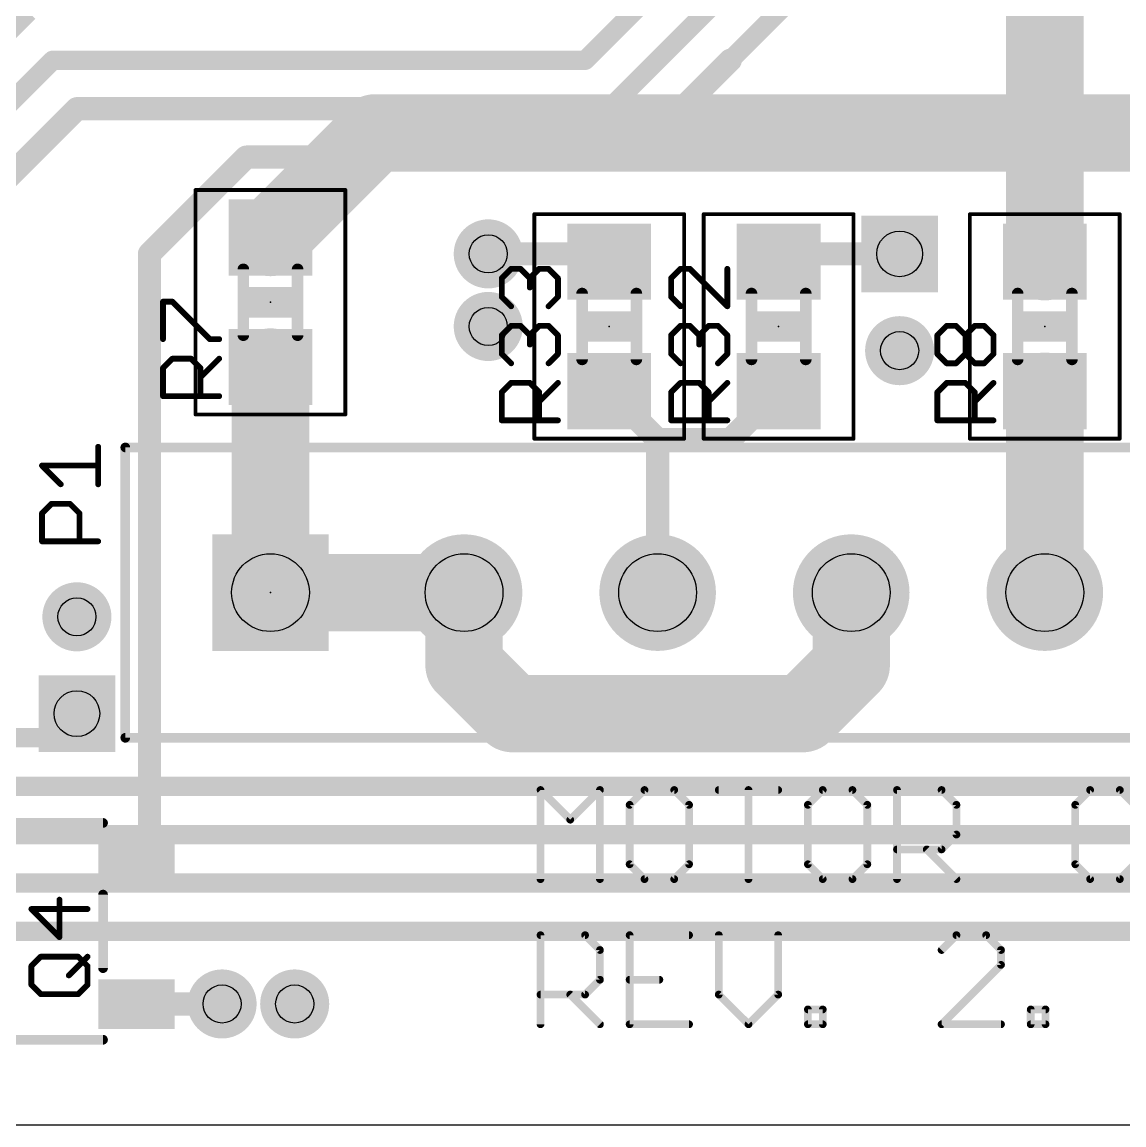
# Model space of a CAD drawing. Extents: x -0.04 to 2.7, y -0.07 to 2.5.
# Drawn here: x 0.972 to 1.541, y 0 to 0.57 of the extents above; entities that cross this region are included whole.
import ezdxf

# ---------------------------------------------------------------- set-up
doc = ezdxf.new("R2010")
doc.units = 0
for name, color, linetype in [('1', 22, 'CONTINUOUS'), ('16', 175, 'CONTINUOUS'), ('17', 82, 'CONTINUOUS'), ('18', 82, 'CONTINUOUS'), ('20', 7, 'CONTINUOUS'), ('21', 253, 'CONTINUOUS'), ('22', 253, 'CONTINUOUS'), ('23', 7, 'CONTINUOUS'), ('24', 7, 'CONTINUOUS'), ('25', 253, 'CONTINUOUS'), ('31', 253, 'CONTINUOUS'), ('32', 253, 'CONTINUOUS'), ('35', 253, 'CONTINUOUS'), ('39', 22, 'CONTINUOUS'), ('44', 253, 'CONTINUOUS'), ('48', 253, 'CONTINUOUS'), ('51', 253, 'CONTINUOUS'), ('52', 253, 'CONTINUOUS')]:
    doc.layers.add(name, color=color, linetype=linetype)

# ---------------------------------------------------------------- blocks, each defined once
blk = doc.blocks.new('SQUAREP')
blk.add_solid([(-0.5, -0.5), (0.5, -0.5), (-0.5, 0.5), (0.5, 0.5)])
blk = doc.blocks.new('ROUNDP')
at = {"const_width": 0.5}
blk.add_lwpolyline([(0, -0.25, 1), (0, 0.25, 1), (0, -0.25)], format="xyb", dxfattribs=at)
blk = doc.blocks.new('RECT')
blk.add_solid([(-0.5, -0.5), (0.5, -0.5), (-0.5, 0.5), (0.5, 0.5)])
blk = doc.blocks.new('ROUNDV')
at = {"const_width": 0.5}
blk.add_lwpolyline([(0, -0.25, 1), (0, 0.25, 1), (0, -0.25)], format="xyb", dxfattribs=at)
blk = doc.blocks.new('SQUAREV')
blk.add_solid([(-0.5, -0.5), (0.5, -0.5), (-0.5, 0.5), (0.5, 0.5)])

msp = doc.modelspace()

# ---------------------------------------------------------------- linework, layer by layer
at = {"layer": '1'}
for points, const_width in [([(1.5, 0.75), (1.5, 0.5125)], 0.04), ([(1.1, 0.458465), (1.154035, 0.5125)], 0.04), ([(1.154035, 0.5125), (1.4875, 0.5125)], 0.04), ([(1.4875, 0.5125), (1.5, 0.5125)], 0.04), ([(1.5, 0.5125), (1.5, 0.445965)], 0.04), ([(1.566535, 0.5125), (1.5, 0.5125)], 0.04), ([(1.270965, 0.45), (1.2125, 0.45)], 0.012), ([(1.275, 0.445965), (1.270965, 0.45)], 0.012), ([(1.3625, 0.445965), (1.366535, 0.45)], 0.012), ([(1.366535, 0.45), (1.425, 0.45)], 0.012), ([(1.1, 0.391535), (1.1, 0.275)], 0.04), ([(1.5, 0.379035), (1.5, 0.275)], 0.04), ([(1.275, 0.379035), (1.3, 0.354035)], 0.012), ([(1.3625, 0.379035), (1.3375, 0.354035)], 0.012), ([(1.3, 0.354035), (1.3, 0.275)], 0.012), ([(1.3375, 0.354035), (1.3, 0.354035)], 0.012), ([(0.9125, 0.175), (1.925, 0.175)], 0.01), ([(0.9, 0.15), (2.0375, 0.15)], 0.01), ([(2.125, 0.125), (0.8875, 0.125)], 0.01), ([(2.1875, 0.1), (0.875, 0.1)], 0.01)]:
    msp.add_lwpolyline(points, dxfattribs=dict(at, const_width=const_width))
for points, const_width in [([(1.154035, 0.5225, 1), (1.154035, 0.5025)], 0.02), ([(1.161107, 0.505429, 1), (1.146964, 0.519571)], 0.02), ([(1.4875, 0.5225, 1), (1.4875, 0.5025)], 0.02), ([(1.4875, 0.5025, 1), (1.4875, 0.5225)], 0.02), ([(1.51, 0.5125, 1), (1.49, 0.5125)], 0.02), ([(1.5, 0.5225, 1), (1.5, 0.5025)], 0.02), ([(1.5, 0.5025, 1), (1.5, 0.5225)], 0.02), ([(1.49, 0.5125, 1), (1.51, 0.5125)], 0.02), ([(1.092929, 0.465536, 1), (1.107071, 0.451393)], 0.02), ([(1.2125, 0.453, 1), (1.2125, 0.447)], 0.006), ([(1.273086, 0.452121, 1), (1.268843, 0.447879)], 0.006), ([(1.270965, 0.447, 1), (1.270965, 0.453)], 0.006), ([(1.366535, 0.453, 1), (1.366535, 0.447)], 0.006), ([(1.368657, 0.447879, 1), (1.364414, 0.452121)], 0.006), ([(1.425, 0.447, 1), (1.425, 0.453)], 0.006), ([(1.49, 0.445965, 1), (1.51, 0.445965)], 0.02), ([(1.272879, 0.443843, 1), (1.277121, 0.448086)], 0.006), ([(1.360379, 0.448086, 1), (1.364621, 0.443843)], 0.006), ([(1.11, 0.391535, 1), (1.09, 0.391535)], 0.02), ([(1.51, 0.379035, 1), (1.49, 0.379035)], 0.02), ([(1.277121, 0.381157, 1), (1.272879, 0.376914)], 0.006), ([(1.364621, 0.376914, 1), (1.360379, 0.381157)], 0.006), ([(1.303, 0.354035, 1), (1.297, 0.354035)], 0.006), ([(1.3, 0.357035, 1), (1.3, 0.351035)], 0.006), ([(1.297879, 0.351914, 1), (1.302121, 0.356157)], 0.006), ([(1.335379, 0.356157, 1), (1.339621, 0.351914)], 0.006), ([(1.3375, 0.351035, 1), (1.3375, 0.357035)], 0.006), ([(1.09, 0.275, 1), (1.11, 0.275)], 0.02), ([(1.49, 0.275, 1), (1.51, 0.275)], 0.02), ([(1.297, 0.275, 1), (1.303, 0.275)], 0.006)]:
    msp.add_lwpolyline(points, format="xyb", dxfattribs=dict(at, const_width=const_width))
at = {"layer": '16'}
for points, const_width in [([(1.2625, 0.55), (1.3625, 0.65)], 0.01), ([(1.275, 0.525), (1.3875, 0.6375)], 0.01), ([(1.3375, 0.55), (1.4125, 0.625)], 0.01), ([(0.9125, 0.5125), (0.975, 0.575)], 0.01), ([(0.9875, 0.55), (0.6125, 0.175)], 0.01), ([(1.2625, 0.55), (0.9875, 0.55)], 0.01), ([(1.2875, 0.5), (1.3375, 0.55)], 0.012), ([(0.8125, 0.3375), (1, 0.525)], 0.012), ([(1, 0.525), (1.275, 0.525)], 0.012), ([(1.0375, 0.45), (1.0875, 0.5)], 0.012), ([(1.0875, 0.5), (1.2875, 0.5)], 0.012), ([(1.0375, 0.144291), (1.0375, 0.45)], 0.012), ([(1.1, 0.275), (1.2, 0.275)], 0.04), ([(1.2, 0.275), (1.2, 0.2375)], 0.04), ([(1.4, 0.2375), (1.4, 0.275)], 0.04), ([(1.2, 0.2375), (1.225, 0.2125)], 0.04), ([(1.375, 0.2125), (1.4, 0.2375)], 0.04), ([(1.225, 0.2125), (1.375, 0.2125)], 0.04), ([(1, 0.2125), (0.9875, 0.2)], 0.01), ([(0.9875, 0.2), (0.945965, 0.2)], 0.01), ([(1.030807, 0.137598), (1.0375, 0.144291)], 0.012), ([(1.030807, 0.062402), (1.030906, 0.0625)], 0.012), ([(1.030906, 0.0625), (1.075, 0.0625)], 0.012)]:
    msp.add_lwpolyline(points, dxfattribs=dict(at, const_width=const_width))
for points, const_width in [([(0.9875, 0.5525, 1), (0.9875, 0.5475)], 0.005), ([(0.989268, 0.548232, 1), (0.985732, 0.551768)], 0.005), ([(1.260732, 0.551768, 1), (1.264268, 0.548232)], 0.005), ([(1.2625, 0.5475, 1), (1.2625, 0.5525)], 0.005), ([(1.339621, 0.547879, 1), (1.335379, 0.552121)], 0.006), ([(1.335732, 0.551768, 1), (1.339268, 0.548232)], 0.005), ([(1, 0.528, 1), (1, 0.522)], 0.006), ([(1.002121, 0.522879, 1), (0.997879, 0.527121)], 0.006), ([(1.275, 0.522, 1), (1.275, 0.528)], 0.006), ([(1.273232, 0.526768, 1), (1.276768, 0.523232)], 0.005), ([(1.0875, 0.503, 1), (1.0875, 0.497)], 0.006), ([(1.089621, 0.497879, 1), (1.085379, 0.502121)], 0.006), ([(1.285379, 0.502121, 1), (1.289621, 0.497879)], 0.006), ([(1.2875, 0.497, 1), (1.2875, 0.503)], 0.006), ([(1.0405, 0.45, 1), (1.0345, 0.45)], 0.006), ([(1.035379, 0.452121, 1), (1.039621, 0.447879)], 0.006), ([(1.1, 0.285, 1), (1.1, 0.265)], 0.02), ([(1.21, 0.275, 1), (1.19, 0.275)], 0.02), ([(1.2, 0.265, 1), (1.2, 0.285)], 0.02), ([(1.41, 0.275, 1), (1.39, 0.275)], 0.02), ([(1.207071, 0.244571, 1), (1.192929, 0.230429)], 0.02), ([(1.407071, 0.230429, 1), (1.392929, 0.244571)], 0.02), ([(1.19, 0.2375, 1), (1.21, 0.2375)], 0.02), ([(1.39, 0.2375, 1), (1.41, 0.2375)], 0.02), ([(1.225, 0.2225, 1), (1.225, 0.2025)], 0.02), ([(1.217929, 0.205429, 1), (1.232071, 0.219571)], 0.02), ([(1.367929, 0.219571, 1), (1.382071, 0.205429)], 0.02), ([(1.375, 0.2025, 1), (1.375, 0.2225)], 0.02), ([(1.001768, 0.210732, 1), (0.998232, 0.214268)], 0.005), ([(0.985732, 0.201768, 1), (0.989268, 0.198232)], 0.005), ([(0.9875, 0.1975, 1), (0.9875, 0.2025)], 0.005), ([(1.039621, 0.14217, 1), (1.035379, 0.146413)], 0.006), ([(1.028686, 0.13972, 1), (1.032928, 0.135477)], 0.006), ([(1.0345, 0.144291, 1), (1.0405, 0.144291)], 0.006), ([(1.030906, 0.0655, 1), (1.030906, 0.0595)], 0.006), ([(1.033027, 0.060379, 1), (1.028784, 0.064621)], 0.006), ([(1.075, 0.0595, 1), (1.075, 0.0655)], 0.006), ([(1.028686, 0.064523, 1), (1.032928, 0.06028)], 0.006)]:
    msp.add_lwpolyline(points, format="xyb", dxfattribs=dict(at, const_width=const_width))
at = {"layer": '20'}
msp.add_line((0, 0), (2.7, 0), dxfattribs=at)
at = {"layer": '21', "const_width": 0.005}
for points in [[(1.025, 0.2), (1.025, 0.35)], [(1.025, 0.35), (1.875, 0.35)], [(1.875, 0.2), (1.025, 0.2)]]:
    msp.add_lwpolyline(points, dxfattribs=at)
at = {"layer": '21', "const_width": 0.0025}
for points in [[(1.02625, 0.35, 1), (1.02375, 0.35)], [(1.025, 0.35125, 1), (1.025, 0.34875)], [(1.025, 0.20125, 1), (1.025, 0.19875)], [(1.02375, 0.2, 1), (1.02625, 0.2)]]:
    msp.add_lwpolyline(points, format="xyb", dxfattribs=at)
at = {"layer": '22', "const_width": 0.005}
for points in [[(0.9615, 0.156), (1.0135, 0.156)], [(1.0135, 0.081), (1.0135, 0.119)], [(0.9615, 0.044), (1.0135, 0.044)]]:
    msp.add_lwpolyline(points, dxfattribs=at)
at = {"layer": '22', "const_width": 0.0025}
for points in [[(1.0135, 0.15475, 1), (1.0135, 0.15725)], [(1.01475, 0.119, 1), (1.01225, 0.119)], [(1.01225, 0.081, 1), (1.01475, 0.081)], [(1.0135, 0.04275, 1), (1.0135, 0.04525)]]:
    msp.add_lwpolyline(points, format="xyb", dxfattribs=at)
at = {"layer": '23'}
for p in [(1.1, 0.425), (1.275, 0.4125), (1.3625, 0.4125), (1.5, 0.4125), (1.1, 0.275)]:
    msp.add_point(p, dxfattribs=at)
at = {"layer": '24'}
msp.add_point((0.9875, 0.1), dxfattribs=at)
at = {"layer": '25', "const_width": 0.003}
for points in [[(1.219475, 0.437443), (1.224313, 0.44228)], [(1.219475, 0.427768), (1.219475, 0.437443)], [(1.224313, 0.44228), (1.22915, 0.44228)], [(1.22915, 0.44228), (1.233988, 0.437443)], [(1.233988, 0.437443), (1.238825, 0.44228)], [(1.233988, 0.437443), (1.233988, 0.432605)], [(1.238825, 0.44228), (1.243663, 0.44228)], [(1.243663, 0.44228), (1.2485, 0.437443)], [(1.2485, 0.437443), (1.2485, 0.427768)], [(1.311813, 0.44228), (1.306975, 0.437443)], [(1.306975, 0.437443), (1.306975, 0.427768)], [(1.31665, 0.44228), (1.311813, 0.44228)], [(1.336, 0.42293), (1.31665, 0.44228)], [(1.336, 0.44228), (1.336, 0.42293)], [(1.224313, 0.42293), (1.219475, 0.427768)], [(1.2485, 0.427768), (1.243663, 0.42293)], [(1.306975, 0.427768), (1.311813, 0.42293)], [(1.044475, 0.405965), (1.044475, 0.425315)], [(1.044475, 0.425315), (1.049313, 0.425315)], [(1.049313, 0.425315), (1.068663, 0.405965)], [(1.219475, 0.407977), (1.224313, 0.412815)], [(1.224313, 0.412815), (1.22915, 0.412815)], [(1.22915, 0.412815), (1.233988, 0.407977)], [(1.233988, 0.407977), (1.238825, 0.412815)], [(1.238825, 0.412815), (1.243663, 0.412815)], [(1.243663, 0.412815), (1.2485, 0.407977)], [(1.306975, 0.407977), (1.311813, 0.412815)], [(1.311813, 0.412815), (1.31665, 0.412815)], [(1.31665, 0.412815), (1.321488, 0.407977)], [(1.321488, 0.407977), (1.326325, 0.412815)], [(1.326325, 0.412815), (1.331163, 0.412815)], [(1.331163, 0.412815), (1.336, 0.407977)], [(1.444475, 0.407977), (1.449313, 0.412815)], [(1.449313, 0.412815), (1.45415, 0.412815)], [(1.45415, 0.412815), (1.458988, 0.407977)], [(1.458988, 0.407977), (1.463825, 0.412815)], [(1.463825, 0.412815), (1.468663, 0.412815)], [(1.468663, 0.412815), (1.4735, 0.407977)], [(1.068663, 0.405965), (1.0735, 0.405965)], [(1.219475, 0.398303), (1.219475, 0.407977)], [(1.233988, 0.407977), (1.233988, 0.40314)], [(1.2485, 0.407977), (1.2485, 0.398303)], [(1.306975, 0.398303), (1.306975, 0.407977)], [(1.321488, 0.407977), (1.321488, 0.40314)], [(1.336, 0.407977), (1.336, 0.398303)], [(1.444475, 0.398303), (1.444475, 0.407977)], [(1.458988, 0.398303), (1.458988, 0.407977)], [(1.4735, 0.407977), (1.4735, 0.398303)], [(1.224313, 0.393465), (1.219475, 0.398303)], [(1.2485, 0.398303), (1.243663, 0.393465)], [(1.311813, 0.393465), (1.306975, 0.398303)], [(1.336, 0.398303), (1.331163, 0.393465)], [(1.449313, 0.393465), (1.444475, 0.398303)], [(1.458988, 0.398303), (1.45415, 0.393465)], [(1.463825, 0.393465), (1.458988, 0.398303)], [(1.4735, 0.398303), (1.468663, 0.393465)], [(1.044475, 0.391012), (1.049313, 0.39585)], [(1.049313, 0.39585), (1.058988, 0.39585)], [(1.058988, 0.39585), (1.063825, 0.391012)], [(1.063825, 0.386175), (1.0735, 0.39585)], [(1.45415, 0.393465), (1.449313, 0.393465)], [(1.468663, 0.393465), (1.463825, 0.393465)], [(1.044475, 0.3765), (1.044475, 0.391012)], [(1.063825, 0.391012), (1.063825, 0.3765)], [(1.219475, 0.378512), (1.224313, 0.38335)], [(1.224313, 0.38335), (1.233988, 0.38335)], [(1.233988, 0.38335), (1.238825, 0.378512)], [(1.238825, 0.373675), (1.2485, 0.38335)], [(1.306975, 0.378512), (1.311813, 0.38335)], [(1.311813, 0.38335), (1.321488, 0.38335)], [(1.321488, 0.38335), (1.326325, 0.378512)], [(1.326325, 0.373675), (1.336, 0.38335)], [(1.444475, 0.378512), (1.449313, 0.38335)], [(1.449313, 0.38335), (1.458988, 0.38335)], [(1.458988, 0.38335), (1.463825, 0.378512)], [(1.463825, 0.373675), (1.4735, 0.38335)], [(1.0735, 0.3765), (1.044475, 0.3765)], [(1.219475, 0.364), (1.219475, 0.378512)], [(1.238825, 0.378512), (1.238825, 0.364)], [(1.306975, 0.364), (1.306975, 0.378512)], [(1.326325, 0.378512), (1.326325, 0.364)], [(1.444475, 0.364), (1.444475, 0.378512)], [(1.463825, 0.378512), (1.463825, 0.364)], [(1.2485, 0.364), (1.219475, 0.364)], [(1.336, 0.364), (1.306975, 0.364)], [(1.4735, 0.364), (1.444475, 0.364)], [(1.011, 0.330965), (1.011, 0.350315)], [(0.99165, 0.330965), (0.981975, 0.34064)], [(0.981975, 0.34064), (1.011, 0.34064)], [(0.981975, 0.316012), (0.986813, 0.32085)], [(0.986813, 0.32085), (0.996488, 0.32085)], [(0.996488, 0.32085), (1.001325, 0.316012)], [(0.981975, 0.3015), (0.981975, 0.316012)], [(1.001325, 0.316012), (1.001325, 0.3015)], [(1.011, 0.3015), (0.981975, 0.3015)], [(0.990988, 0.097035), (0.990988, 0.116385)], [(1.0055, 0.111547), (0.976475, 0.111547)], [(0.976475, 0.111547), (0.990988, 0.097035)], [(0.976475, 0.082082), (0.981313, 0.086919)], [(0.981313, 0.086919), (1.000663, 0.086919)], [(0.995825, 0.077244), (1.0055, 0.086919)], [(1.000663, 0.086919), (1.0055, 0.082082)], [(0.976475, 0.072407), (0.976475, 0.082082)], [(1.0055, 0.082082), (1.0055, 0.072407)], [(0.981313, 0.06757), (0.976475, 0.072407)], [(1.000663, 0.06757), (0.981313, 0.06757)], [(1.0055, 0.072407), (1.000663, 0.06757)]]:
    msp.add_lwpolyline(points, dxfattribs=at)
at = {"layer": '25', "const_width": 0.0015}
for points in [[(1.220225, 0.437443, 1), (1.218725, 0.437443)], [(1.218945, 0.437973, 1), (1.220006, 0.436912)], [(1.224313, 0.44303, 1), (1.224313, 0.44153)], [(1.224843, 0.44175, 1), (1.223782, 0.44281)], [(1.229681, 0.44281, 1), (1.22862, 0.44175)], [(1.22915, 0.44153, 1), (1.22915, 0.44303)], [(1.233457, 0.437973, 1), (1.234518, 0.436912)], [(1.234738, 0.437443, 1), (1.233238, 0.437443)], [(1.233457, 0.436912, 1), (1.234518, 0.437973)], [(1.238825, 0.44303, 1), (1.238825, 0.44153)], [(1.239356, 0.44175, 1), (1.238295, 0.44281)], [(1.244193, 0.44281, 1), (1.243132, 0.44175)], [(1.243663, 0.44153, 1), (1.243663, 0.44303)], [(1.24925, 0.437443, 1), (1.24775, 0.437443)], [(1.24797, 0.436912, 1), (1.24903, 0.437973)], [(1.307725, 0.437443, 1), (1.306225, 0.437443)], [(1.306445, 0.437973, 1), (1.307506, 0.436912)], [(1.311813, 0.44303, 1), (1.311813, 0.44153)], [(1.312343, 0.44175, 1), (1.311282, 0.44281)], [(1.317181, 0.44281, 1), (1.31612, 0.44175)], [(1.31665, 0.44153, 1), (1.31665, 0.44303)], [(1.33675, 0.44228, 1), (1.33525, 0.44228)], [(1.233238, 0.432605, 1), (1.234738, 0.432605)], [(1.220006, 0.428298, 1), (1.218945, 0.427237)], [(1.218725, 0.427768, 1), (1.220225, 0.427768)], [(1.24775, 0.427768, 1), (1.24925, 0.427768)], [(1.24903, 0.427237, 1), (1.24797, 0.428298)], [(1.307506, 0.428298, 1), (1.306445, 0.427237)], [(1.306225, 0.427768, 1), (1.307725, 0.427768)], [(1.045225, 0.425315, 1), (1.043725, 0.425315)], [(1.044475, 0.426065, 1), (1.044475, 0.424565)], [(1.049843, 0.425845, 1), (1.048782, 0.424785)], [(1.049313, 0.424565, 1), (1.049313, 0.426065)], [(1.223782, 0.4224, 1), (1.224843, 0.423461)], [(1.243132, 0.423461, 1), (1.244193, 0.4224)], [(1.311282, 0.4224, 1), (1.312343, 0.423461)], [(1.33525, 0.42293, 1), (1.33675, 0.42293)], [(1.33547, 0.4224, 1), (1.33653, 0.423461)], [(1.224313, 0.413565, 1), (1.224313, 0.412065)], [(1.224843, 0.412285, 1), (1.223782, 0.413345)], [(1.229681, 0.413345, 1), (1.22862, 0.412285)], [(1.22915, 0.412065, 1), (1.22915, 0.413565)], [(1.238825, 0.413565, 1), (1.238825, 0.412065)], [(1.239356, 0.412285, 1), (1.238295, 0.413345)], [(1.244193, 0.413345, 1), (1.243132, 0.412285)], [(1.243663, 0.412065, 1), (1.243663, 0.413565)], [(1.311813, 0.413565, 1), (1.311813, 0.412065)], [(1.312343, 0.412285, 1), (1.311282, 0.413345)], [(1.317181, 0.413345, 1), (1.31612, 0.412285)], [(1.31665, 0.412065, 1), (1.31665, 0.413565)], [(1.326325, 0.413565, 1), (1.326325, 0.412065)], [(1.326856, 0.412285, 1), (1.325795, 0.413345)], [(1.331693, 0.413345, 1), (1.330632, 0.412285)], [(1.331163, 0.412065, 1), (1.331163, 0.413565)], [(1.449313, 0.413565, 1), (1.449313, 0.412065)], [(1.449843, 0.412285, 1), (1.448782, 0.413345)], [(1.454681, 0.413345, 1), (1.45362, 0.412285)], [(1.45415, 0.412065, 1), (1.45415, 0.413565)], [(1.463825, 0.413565, 1), (1.463825, 0.412065)], [(1.464356, 0.412285, 1), (1.463295, 0.413345)], [(1.469193, 0.413345, 1), (1.468132, 0.412285)], [(1.468663, 0.412065, 1), (1.468663, 0.413565)], [(1.043725, 0.405965, 1), (1.045225, 0.405965)], [(1.068663, 0.406715, 1), (1.068663, 0.405215)], [(1.068132, 0.405435, 1), (1.069193, 0.406496)], [(1.0735, 0.405215, 1), (1.0735, 0.406715)], [(1.220225, 0.407977, 1), (1.218725, 0.407977)], [(1.218945, 0.408508, 1), (1.220006, 0.407447)], [(1.233457, 0.408508, 1), (1.234518, 0.407447)], [(1.234738, 0.407977, 1), (1.233238, 0.407977)], [(1.233457, 0.407447, 1), (1.234518, 0.408508)], [(1.24925, 0.407977, 1), (1.24775, 0.407977)], [(1.24797, 0.407447, 1), (1.24903, 0.408508)], [(1.307725, 0.407977, 1), (1.306225, 0.407977)], [(1.306445, 0.408508, 1), (1.307506, 0.407447)], [(1.320957, 0.408508, 1), (1.322018, 0.407447)], [(1.322238, 0.407977, 1), (1.320738, 0.407977)], [(1.320957, 0.407447, 1), (1.322018, 0.408508)], [(1.33675, 0.407977, 1), (1.33525, 0.407977)], [(1.33547, 0.407447, 1), (1.33653, 0.408508)], [(1.445225, 0.407977, 1), (1.443725, 0.407977)], [(1.443945, 0.408508, 1), (1.445006, 0.407447)], [(1.458457, 0.408508, 1), (1.459518, 0.407447)], [(1.459738, 0.407977, 1), (1.458238, 0.407977)], [(1.458457, 0.407447, 1), (1.459518, 0.408508)], [(1.47425, 0.407977, 1), (1.47275, 0.407977)], [(1.47297, 0.407447, 1), (1.47403, 0.408508)], [(1.220006, 0.398833, 1), (1.218945, 0.397772)], [(1.218725, 0.398303, 1), (1.220225, 0.398303)], [(1.233238, 0.40314, 1), (1.234738, 0.40314)], [(1.24775, 0.398303, 1), (1.24925, 0.398303)], [(1.24903, 0.397772, 1), (1.24797, 0.398833)], [(1.307506, 0.398833, 1), (1.306445, 0.397772)], [(1.306225, 0.398303, 1), (1.307725, 0.398303)], [(1.320738, 0.40314, 1), (1.322238, 0.40314)], [(1.33525, 0.398303, 1), (1.33675, 0.398303)], [(1.33653, 0.397772, 1), (1.33547, 0.398833)], [(1.445006, 0.398833, 1), (1.443945, 0.397772)], [(1.443725, 0.398303, 1), (1.445225, 0.398303)], [(1.459518, 0.398833, 1), (1.458457, 0.397772)], [(1.458238, 0.398303, 1), (1.459738, 0.398303)], [(1.459518, 0.397772, 1), (1.458457, 0.398833)], [(1.47275, 0.398303, 1), (1.47425, 0.398303)], [(1.47403, 0.397772, 1), (1.47297, 0.398833)], [(1.049313, 0.3966, 1), (1.049313, 0.3951)], [(1.049843, 0.395319, 1), (1.048782, 0.39638)], [(1.059518, 0.39638, 1), (1.058457, 0.395319)], [(1.058988, 0.3951, 1), (1.058988, 0.3966)], [(1.07403, 0.395319, 1), (1.07297, 0.39638)], [(1.223782, 0.392935, 1), (1.224843, 0.393996)], [(1.243132, 0.393996, 1), (1.244193, 0.392935)], [(1.311282, 0.392935, 1), (1.312343, 0.393996)], [(1.330632, 0.393996, 1), (1.331693, 0.392935)], [(1.449313, 0.394215, 1), (1.449313, 0.392715)], [(1.448782, 0.392935, 1), (1.449843, 0.393996)], [(1.45362, 0.393996, 1), (1.454681, 0.392935)], [(1.45415, 0.392715, 1), (1.45415, 0.394215)], [(1.463825, 0.394215, 1), (1.463825, 0.392715)], [(1.463295, 0.392935, 1), (1.464355, 0.393996)], [(1.468132, 0.393996, 1), (1.469193, 0.392935)], [(1.468663, 0.392715, 1), (1.468663, 0.394215)], [(1.045225, 0.391012, 1), (1.043725, 0.391012)], [(1.043945, 0.391543, 1), (1.045006, 0.390482)], [(1.064575, 0.391012, 1), (1.063075, 0.391012)], [(1.063295, 0.386705, 1), (1.064356, 0.385645)], [(1.063295, 0.390482, 1), (1.064356, 0.391543)], [(1.224313, 0.3841, 1), (1.224313, 0.3826)], [(1.224843, 0.382819, 1), (1.223782, 0.38388)], [(1.234518, 0.38388, 1), (1.233457, 0.382819)], [(1.233988, 0.3826, 1), (1.233988, 0.3841)], [(1.24903, 0.382819, 1), (1.24797, 0.38388)], [(1.311813, 0.3841, 1), (1.311813, 0.3826)], [(1.312343, 0.382819, 1), (1.311282, 0.38388)], [(1.322018, 0.38388, 1), (1.320957, 0.382819)], [(1.321488, 0.3826, 1), (1.321488, 0.3841)], [(1.33653, 0.382819, 1), (1.33547, 0.38388)], [(1.449313, 0.3841, 1), (1.449313, 0.3826)], [(1.449843, 0.382819, 1), (1.448782, 0.38388)], [(1.459518, 0.38388, 1), (1.458457, 0.382819)], [(1.458988, 0.3826, 1), (1.458988, 0.3841)], [(1.47403, 0.382819, 1), (1.47297, 0.38388)], [(1.044475, 0.37725, 1), (1.044475, 0.37575)], [(1.043725, 0.3765, 1), (1.045225, 0.3765)], [(1.063075, 0.3765, 1), (1.064575, 0.3765)], [(1.0735, 0.37575, 1), (1.0735, 0.37725)], [(1.220225, 0.378512, 1), (1.218725, 0.378512)], [(1.218945, 0.379043, 1), (1.220006, 0.377982)], [(1.239575, 0.378512, 1), (1.238075, 0.378512)], [(1.238295, 0.377982, 1), (1.239356, 0.379043)], [(1.307725, 0.378512, 1), (1.306225, 0.378512)], [(1.306445, 0.379043, 1), (1.307506, 0.377982)], [(1.327075, 0.378512, 1), (1.325575, 0.378512)], [(1.325795, 0.377982, 1), (1.326856, 0.379043)], [(1.445225, 0.378512, 1), (1.443725, 0.378512)], [(1.443945, 0.379043, 1), (1.445006, 0.377982)], [(1.464575, 0.378512, 1), (1.463075, 0.378512)], [(1.463295, 0.377982, 1), (1.464356, 0.379043)], [(1.238295, 0.374205, 1), (1.239356, 0.373145)], [(1.325795, 0.374205, 1), (1.326856, 0.373145)], [(1.463295, 0.374205, 1), (1.464356, 0.373145)], [(1.219475, 0.36475, 1), (1.219475, 0.36325)], [(1.218725, 0.364, 1), (1.220225, 0.364)], [(1.238075, 0.364, 1), (1.239575, 0.364)], [(1.2485, 0.36325, 1), (1.2485, 0.36475)], [(1.306975, 0.36475, 1), (1.306975, 0.36325)], [(1.306225, 0.364, 1), (1.307725, 0.364)], [(1.325575, 0.364, 1), (1.327075, 0.364)], [(1.336, 0.36325, 1), (1.336, 0.36475)], [(1.444475, 0.36475, 1), (1.444475, 0.36325)], [(1.443725, 0.364, 1), (1.445225, 0.364)], [(1.463075, 0.364, 1), (1.464575, 0.364)], [(1.4735, 0.36325, 1), (1.4735, 0.36475)], [(1.01175, 0.350315, 1), (1.01025, 0.350315)], [(0.981975, 0.34139, 1), (0.981975, 0.33989)], [(0.982506, 0.34117, 1), (0.981445, 0.34011)], [(1.011, 0.33989, 1), (1.011, 0.34139)], [(0.99112, 0.330435, 1), (0.992181, 0.331496)], [(1.01025, 0.330965, 1), (1.01175, 0.330965)], [(0.986813, 0.3216, 1), (0.986813, 0.3201)], [(0.987343, 0.320319, 1), (0.986282, 0.32138)], [(0.997018, 0.32138, 1), (0.995957, 0.320319)], [(0.996488, 0.3201, 1), (0.996488, 0.3216)], [(0.982725, 0.316012, 1), (0.981225, 0.316012)], [(0.981445, 0.316543, 1), (0.982506, 0.315482)], [(1.002075, 0.316012, 1), (1.000575, 0.316012)], [(1.000795, 0.315482, 1), (1.001856, 0.316543)], [(0.981975, 0.30225, 1), (0.981975, 0.30075)], [(0.981225, 0.3015, 1), (0.982725, 0.3015)], [(1.000575, 0.3015, 1), (1.002075, 0.3015)], [(1.011, 0.30075, 1), (1.011, 0.30225)], [(0.991738, 0.116385, 1), (0.990238, 0.116385)], [(0.976475, 0.112297, 1), (0.976475, 0.110797)], [(0.977006, 0.112077, 1), (0.975945, 0.111017)], [(1.0055, 0.110797, 1), (1.0055, 0.112297)], [(0.990238, 0.097035, 1), (0.991738, 0.097035)], [(0.990457, 0.096504, 1), (0.991518, 0.097565)], [(0.981313, 0.087669, 1), (0.981313, 0.086169)], [(0.981843, 0.086389, 1), (0.980782, 0.08745)], [(1.001193, 0.08745, 1), (1.000132, 0.086389)], [(1.000663, 0.086169, 1), (1.000663, 0.087669)], [(1.00603, 0.086389, 1), (1.00497, 0.08745)], [(0.977225, 0.082082, 1), (0.975725, 0.082082)], [(0.975945, 0.082612, 1), (0.977006, 0.081552)], [(1.00625, 0.082082, 1), (1.00475, 0.082082)], [(1.00497, 0.081552, 1), (1.00603, 0.082612)], [(0.995295, 0.077775, 1), (0.996356, 0.076714)], [(0.975725, 0.072407, 1), (0.977225, 0.072407)], [(0.977006, 0.072937, 1), (0.975945, 0.071877)], [(0.981313, 0.06832, 1), (0.981313, 0.06682)], [(0.980782, 0.067039, 1), (0.981843, 0.0681)], [(1.000132, 0.0681, 1), (1.001193, 0.067039)], [(1.000663, 0.06682, 1), (1.000663, 0.06832)], [(1.00475, 0.072407, 1), (1.00625, 0.072407)], [(1.00603, 0.071877, 1), (1.00497, 0.072937)]]:
    msp.add_lwpolyline(points, format="xyb", dxfattribs=at)
at = {"layer": '39', "const_width": 0.002}
for points in [[(1.061299, 0.367008), (1.061299, 0.482992)], [(1.061299, 0.482992), (1.138701, 0.482992)], [(1.138701, 0.482992), (1.138701, 0.367008)], [(1.236299, 0.354508), (1.236299, 0.470492)], [(1.236299, 0.470492), (1.313701, 0.470492)], [(1.313701, 0.470492), (1.313701, 0.354508)], [(1.323799, 0.354508), (1.323799, 0.470492)], [(1.323799, 0.470492), (1.401201, 0.470492)], [(1.401201, 0.470492), (1.401201, 0.354508)], [(1.461299, 0.354508), (1.461299, 0.470492)], [(1.461299, 0.470492), (1.538701, 0.470492)], [(1.538701, 0.470492), (1.538701, 0.354508)], [(1.138701, 0.367008), (1.061299, 0.367008)], [(1.313701, 0.354508), (1.236299, 0.354508)], [(1.401201, 0.354508), (1.323799, 0.354508)], [(1.538701, 0.354508), (1.461299, 0.354508)]]:
    msp.add_lwpolyline(points, dxfattribs=at)
at = {"layer": '39', "const_width": 0.001}
for points in [[(1.061799, 0.482992, 1), (1.060799, 0.482992)], [(1.061299, 0.483492, 1), (1.061299, 0.482492)], [(1.139201, 0.482992, 1), (1.138201, 0.482992)], [(1.138701, 0.482492, 1), (1.138701, 0.483492)], [(1.236799, 0.470492, 1), (1.235799, 0.470492)], [(1.236299, 0.470992, 1), (1.236299, 0.469992)], [(1.314201, 0.470492, 1), (1.313201, 0.470492)], [(1.313701, 0.469992, 1), (1.313701, 0.470992)], [(1.324299, 0.470492, 1), (1.323299, 0.470492)], [(1.323799, 0.470992, 1), (1.323799, 0.469992)], [(1.401701, 0.470492, 1), (1.400701, 0.470492)], [(1.401201, 0.469992, 1), (1.401201, 0.470992)], [(1.461799, 0.470492, 1), (1.460799, 0.470492)], [(1.461299, 0.470992, 1), (1.461299, 0.469992)], [(1.539201, 0.470492, 1), (1.538201, 0.470492)], [(1.538701, 0.469992, 1), (1.538701, 0.470992)], [(1.061299, 0.367508, 1), (1.061299, 0.366508)], [(1.060799, 0.367008, 1), (1.061799, 0.367008)], [(1.138201, 0.367008, 1), (1.139201, 0.367008)], [(1.138701, 0.366508, 1), (1.138701, 0.367508)], [(1.236299, 0.355008, 1), (1.236299, 0.354008)], [(1.235799, 0.354508, 1), (1.236799, 0.354508)], [(1.313201, 0.354508, 1), (1.314201, 0.354508)], [(1.313701, 0.354008, 1), (1.313701, 0.355008)], [(1.323799, 0.355008, 1), (1.323799, 0.354008)], [(1.323299, 0.354508, 1), (1.324299, 0.354508)], [(1.400701, 0.354508, 1), (1.401701, 0.354508)], [(1.401201, 0.354008, 1), (1.401201, 0.355008)], [(1.461299, 0.355008, 1), (1.461299, 0.354008)], [(1.460799, 0.354508, 1), (1.461799, 0.354508)], [(1.538201, 0.354508, 1), (1.539201, 0.354508)], [(1.538701, 0.354008, 1), (1.538701, 0.355008)]]:
    msp.add_lwpolyline(points, format="xyb", dxfattribs=at)
at = {"layer": '44'}
for centre, radius in [((1.425, 0.45), 0.011811), ((1.2125, 0.45), 0.009843), ((1.2125, 0.4125), 0.009843), ((1.425, 0.4), 0.009843), ((1.1, 0.275), 0.020079), ((1.2, 0.275), 0.020079), ((1.3, 0.275), 0.020079), ((1.4, 0.275), 0.020079), ((1.5, 0.275), 0.020079), ((1, 0.2625), 0.009843), ((1, 0.2125), 0.011811), ((1.075, 0.0625), 0.009843), ((1.1125, 0.0625), 0.009843)]:
    msp.add_circle(centre, radius, dxfattribs=at)
at = {"layer": '48', "const_width": 0.004}
for points in [[(1.2395, 0.127), (1.2395, 0.173039)], [(1.2395, 0.173039), (1.254846, 0.157693)], [(1.254846, 0.157693), (1.270193, 0.173039)], [(1.270193, 0.173039), (1.270193, 0.127)], [(1.293212, 0.173039), (1.285539, 0.165366)], [(1.308559, 0.173039), (1.293212, 0.173039)], [(1.316232, 0.165366), (1.308559, 0.173039)], [(1.331578, 0.173039), (1.362271, 0.173039)], [(1.346925, 0.127), (1.346925, 0.173039)], [(1.385291, 0.173039), (1.377618, 0.165366)], [(1.400637, 0.173039), (1.385291, 0.173039)], [(1.408311, 0.165366), (1.400637, 0.173039)], [(1.423657, 0.127), (1.423657, 0.173039)], [(1.423657, 0.173039), (1.446677, 0.173039)], [(1.446677, 0.173039), (1.45435, 0.165366)], [(1.523409, 0.173039), (1.515735, 0.165366)], [(1.538755, 0.173039), (1.523409, 0.173039)], [(1.546428, 0.165366), (1.538755, 0.173039)], [(1.285539, 0.165366), (1.285539, 0.134673)], [(1.316232, 0.134673), (1.316232, 0.165366)], [(1.377618, 0.165366), (1.377618, 0.134673)], [(1.408311, 0.134673), (1.408311, 0.165366)], [(1.45435, 0.165366), (1.45435, 0.15002)], [(1.515735, 0.165366), (1.515735, 0.134673)], [(1.45435, 0.15002), (1.446677, 0.142346)], [(1.446677, 0.142346), (1.423657, 0.142346)], [(1.439003, 0.142346), (1.45435, 0.127)], [(1.285539, 0.134673), (1.293212, 0.127)], [(1.308559, 0.127), (1.316232, 0.134673)], [(1.377618, 0.134673), (1.385291, 0.127)], [(1.400637, 0.127), (1.408311, 0.134673)], [(1.515735, 0.134673), (1.523409, 0.127)], [(1.538755, 0.127), (1.546428, 0.134673)], [(1.293212, 0.127), (1.308559, 0.127)], [(1.385291, 0.127), (1.400637, 0.127)], [(1.523409, 0.127), (1.538755, 0.127)], [(1.2395, 0.052), (1.2395, 0.098039)], [(1.2395, 0.098039), (1.26252, 0.098039)], [(1.26252, 0.098039), (1.270193, 0.090366)], [(1.316232, 0.098039), (1.285539, 0.098039)], [(1.285539, 0.098039), (1.285539, 0.052)], [(1.331578, 0.098039), (1.331578, 0.067346)], [(1.362271, 0.067346), (1.362271, 0.098039)], [(1.45435, 0.098039), (1.446677, 0.090366)], [(1.469696, 0.098039), (1.45435, 0.098039)], [(1.477369, 0.090366), (1.469696, 0.098039)], [(1.270193, 0.090366), (1.270193, 0.07502)], [(1.477369, 0.082693), (1.477369, 0.090366)], [(1.446677, 0.052), (1.477369, 0.082693)], [(1.270193, 0.07502), (1.26252, 0.067346)], [(1.285539, 0.07502), (1.300886, 0.07502)], [(1.26252, 0.067346), (1.2395, 0.067346)], [(1.254846, 0.067346), (1.270193, 0.052)], [(1.331578, 0.067346), (1.346925, 0.052)], [(1.346925, 0.052), (1.362271, 0.067346)], [(1.377618, 0.052), (1.377618, 0.059673)], [(1.377618, 0.059673), (1.385291, 0.059673)], [(1.385291, 0.059673), (1.385291, 0.052)], [(1.492716, 0.052), (1.492716, 0.059673)], [(1.492716, 0.059673), (1.500389, 0.059673)], [(1.500389, 0.059673), (1.500389, 0.052)], [(1.285539, 0.052), (1.316232, 0.052)], [(1.385291, 0.052), (1.377618, 0.052)], [(1.477369, 0.052), (1.446677, 0.052)], [(1.500389, 0.052), (1.492716, 0.052)]]:
    msp.add_lwpolyline(points, dxfattribs=at)
at = {"layer": '48', "const_width": 0.002}
for points in [[(1.2405, 0.173039, 1), (1.2385, 0.173039)], [(1.240207, 0.173746, 1), (1.238793, 0.172332)], [(1.271193, 0.173039, 1), (1.269193, 0.173039)], [(1.2709, 0.172332, 1), (1.269486, 0.173746)], [(1.293212, 0.174039, 1), (1.293212, 0.172039)], [(1.293919, 0.172332, 1), (1.292505, 0.173746)], [(1.309266, 0.173746, 1), (1.307852, 0.172332)], [(1.308559, 0.172039, 1), (1.308559, 0.174039)], [(1.331578, 0.174039, 1), (1.331578, 0.172039)], [(1.347925, 0.173039, 1), (1.345925, 0.173039)], [(1.362271, 0.172039, 1), (1.362271, 0.174039)], [(1.385291, 0.174039, 1), (1.385291, 0.172039)], [(1.385998, 0.172332, 1), (1.384584, 0.173746)], [(1.401344, 0.173746, 1), (1.39993, 0.172332)], [(1.400637, 0.172039, 1), (1.400637, 0.174039)], [(1.424657, 0.173039, 1), (1.422657, 0.173039)], [(1.423657, 0.174039, 1), (1.423657, 0.172039)], [(1.447384, 0.173746, 1), (1.445969, 0.172332)], [(1.446677, 0.172039, 1), (1.446677, 0.174039)], [(1.523409, 0.174039, 1), (1.523409, 0.172039)], [(1.524116, 0.172332, 1), (1.522701, 0.173746)], [(1.539462, 0.173746, 1), (1.538048, 0.172332)], [(1.538755, 0.172039, 1), (1.538755, 0.174039)], [(1.286539, 0.165366, 1), (1.284539, 0.165366)], [(1.284832, 0.166073, 1), (1.286246, 0.164659)], [(1.317232, 0.165366, 1), (1.315232, 0.165366)], [(1.315525, 0.164659, 1), (1.316939, 0.166073)], [(1.378618, 0.165366, 1), (1.376618, 0.165366)], [(1.376911, 0.166073, 1), (1.378325, 0.164659)], [(1.409311, 0.165366, 1), (1.407311, 0.165366)], [(1.407603, 0.164659, 1), (1.409018, 0.166073)], [(1.45535, 0.165366, 1), (1.45335, 0.165366)], [(1.453643, 0.164659, 1), (1.455057, 0.166073)], [(1.516735, 0.165366, 1), (1.514735, 0.165366)], [(1.515028, 0.166073, 1), (1.516443, 0.164659)], [(1.254139, 0.1584, 1), (1.255553, 0.156986)], [(1.254139, 0.156986, 1), (1.255553, 0.1584)], [(1.45335, 0.15002, 1), (1.45535, 0.15002)], [(1.455057, 0.149312, 1), (1.453643, 0.150727)], [(1.423657, 0.143346, 1), (1.423657, 0.141346)], [(1.43971, 0.143053, 1), (1.438296, 0.141639)], [(1.445969, 0.143053, 1), (1.447384, 0.141639)], [(1.446677, 0.141346, 1), (1.446677, 0.143346)], [(1.286246, 0.13538, 1), (1.284832, 0.133966)], [(1.284539, 0.134673, 1), (1.286539, 0.134673)], [(1.315232, 0.134673, 1), (1.317232, 0.134673)], [(1.316939, 0.133966, 1), (1.315525, 0.13538)], [(1.378325, 0.13538, 1), (1.376911, 0.133966)], [(1.376618, 0.134673, 1), (1.378618, 0.134673)], [(1.407311, 0.134673, 1), (1.409311, 0.134673)], [(1.409018, 0.133966, 1), (1.407603, 0.13538)], [(1.516443, 0.13538, 1), (1.515028, 0.133966)], [(1.514735, 0.134673, 1), (1.516735, 0.134673)], [(1.2385, 0.127, 1), (1.2405, 0.127)], [(1.269193, 0.127, 1), (1.271193, 0.127)], [(1.293212, 0.128, 1), (1.293212, 0.126)], [(1.292505, 0.126293, 1), (1.293919, 0.127707)], [(1.307852, 0.127707, 1), (1.309266, 0.126293)], [(1.308559, 0.126, 1), (1.308559, 0.128)], [(1.345925, 0.127, 1), (1.347925, 0.127)], [(1.385291, 0.128, 1), (1.385291, 0.126)], [(1.384584, 0.126293, 1), (1.385998, 0.127707)], [(1.39993, 0.127707, 1), (1.401344, 0.126293)], [(1.400637, 0.126, 1), (1.400637, 0.128)], [(1.422657, 0.127, 1), (1.424657, 0.127)], [(1.453643, 0.126293, 1), (1.455057, 0.127707)], [(1.523409, 0.128, 1), (1.523409, 0.126)], [(1.522701, 0.126293, 1), (1.524116, 0.127707)], [(1.538048, 0.127707, 1), (1.539462, 0.126293)], [(1.538755, 0.126, 1), (1.538755, 0.128)], [(1.2405, 0.098039, 1), (1.2385, 0.098039)], [(1.2395, 0.099039, 1), (1.2395, 0.097039)], [(1.263227, 0.098746, 1), (1.261812, 0.097332)], [(1.26252, 0.097039, 1), (1.26252, 0.099039)], [(1.285539, 0.099039, 1), (1.285539, 0.097039)], [(1.286539, 0.098039, 1), (1.284539, 0.098039)], [(1.316232, 0.097039, 1), (1.316232, 0.099039)], [(1.332578, 0.098039, 1), (1.330578, 0.098039)], [(1.363271, 0.098039, 1), (1.361271, 0.098039)], [(1.45435, 0.099039, 1), (1.45435, 0.097039)], [(1.455057, 0.097332, 1), (1.453643, 0.098746)], [(1.470403, 0.098746, 1), (1.468989, 0.097332)], [(1.469696, 0.097039, 1), (1.469696, 0.099039)], [(1.271193, 0.090366, 1), (1.269193, 0.090366)], [(1.269486, 0.089659, 1), (1.2709, 0.091073)], [(1.445969, 0.091073, 1), (1.447384, 0.089659)], [(1.478369, 0.090366, 1), (1.476369, 0.090366)], [(1.476662, 0.089659, 1), (1.478076, 0.091073)], [(1.476369, 0.082693, 1), (1.478369, 0.082693)], [(1.478076, 0.081986, 1), (1.476662, 0.0834)], [(1.269193, 0.07502, 1), (1.271193, 0.07502)], [(1.2709, 0.074312, 1), (1.269486, 0.075727)], [(1.285539, 0.07602, 1), (1.285539, 0.07402)], [(1.300886, 0.07402, 1), (1.300886, 0.07602)], [(1.2395, 0.068346, 1), (1.2395, 0.066346)], [(1.255553, 0.068053, 1), (1.254139, 0.066639)], [(1.261812, 0.068053, 1), (1.263227, 0.066639)], [(1.26252, 0.066346, 1), (1.26252, 0.068346)], [(1.332286, 0.068053, 1), (1.330871, 0.066639)], [(1.362978, 0.066639, 1), (1.361564, 0.068053)], [(1.330578, 0.067346, 1), (1.332578, 0.067346)], [(1.361271, 0.067346, 1), (1.363271, 0.067346)], [(1.378618, 0.059673, 1), (1.376618, 0.059673)], [(1.377618, 0.060673, 1), (1.377618, 0.058673)], [(1.386291, 0.059673, 1), (1.384291, 0.059673)], [(1.385291, 0.058673, 1), (1.385291, 0.060673)], [(1.493716, 0.059673, 1), (1.491716, 0.059673)], [(1.492716, 0.060673, 1), (1.492716, 0.058673)], [(1.501389, 0.059673, 1), (1.499389, 0.059673)], [(1.500389, 0.058673, 1), (1.500389, 0.060673)], [(1.2385, 0.052, 1), (1.2405, 0.052)], [(1.269486, 0.051293, 1), (1.2709, 0.052707)], [(1.285539, 0.053, 1), (1.285539, 0.051)], [(1.284539, 0.052, 1), (1.286539, 0.052)], [(1.316232, 0.051, 1), (1.316232, 0.053)], [(1.346218, 0.052707, 1), (1.347632, 0.051293)], [(1.346218, 0.051293, 1), (1.347632, 0.052707)], [(1.377618, 0.053, 1), (1.377618, 0.051)], [(1.376618, 0.052, 1), (1.378618, 0.052)], [(1.384291, 0.052, 1), (1.386291, 0.052)], [(1.385291, 0.051, 1), (1.385291, 0.053)], [(1.445969, 0.052707, 1), (1.447384, 0.051293)], [(1.446677, 0.053, 1), (1.446677, 0.051)], [(1.477369, 0.051, 1), (1.477369, 0.053)], [(1.492716, 0.053, 1), (1.492716, 0.051)], [(1.491716, 0.052, 1), (1.493716, 0.052)], [(1.499389, 0.052, 1), (1.501389, 0.052)], [(1.500389, 0.051, 1), (1.500389, 0.053)]]:
    msp.add_lwpolyline(points, format="xyb", dxfattribs=at)
at = {"layer": '51', "const_width": 0.006}
for points in [[(1.085984, 0.442008), (1.085984, 0.407992)], [(1.114016, 0.407992), (1.114016, 0.442008)], [(1.260984, 0.429508), (1.260984, 0.395492)], [(1.289016, 0.395492), (1.289016, 0.429508)], [(1.348484, 0.429508), (1.348484, 0.395492)], [(1.376516, 0.395492), (1.376516, 0.429508)], [(1.485984, 0.429508), (1.485984, 0.395492)], [(1.514016, 0.395492), (1.514016, 0.429508)]]:
    msp.add_lwpolyline(points, dxfattribs=at)
at = {"layer": '51', "const_width": 0.003}
for points in [[(1.087484, 0.442008, 1), (1.084484, 0.442008)], [(1.115516, 0.442008, 1), (1.112516, 0.442008)], [(1.262484, 0.429508, 1), (1.259484, 0.429508)], [(1.290516, 0.429508, 1), (1.287516, 0.429508)], [(1.349984, 0.429508, 1), (1.346984, 0.429508)], [(1.378016, 0.429508, 1), (1.375016, 0.429508)], [(1.487484, 0.429508, 1), (1.484484, 0.429508)], [(1.515516, 0.429508, 1), (1.512516, 0.429508)], [(1.084484, 0.407992, 1), (1.087484, 0.407992)], [(1.112516, 0.407992, 1), (1.115516, 0.407992)], [(1.259484, 0.395492, 1), (1.262484, 0.395492)], [(1.287516, 0.395492, 1), (1.290516, 0.395492)], [(1.346984, 0.395492, 1), (1.349984, 0.395492)], [(1.375016, 0.395492, 1), (1.378016, 0.395492)], [(1.484484, 0.395492, 1), (1.487484, 0.395492)], [(1.512516, 0.395492, 1), (1.515516, 0.395492)]]:
    msp.add_lwpolyline(points, format="xyb", dxfattribs=at)

# ---------------------------------------------------------------- block references
at = {"layer": '1', "xscale": 0.03937, "yscale": 0.043307}
for p, rotation in [((1.1, 0.458465), 90), ((1.275, 0.445965), 270), ((1.3625, 0.445965), 90), ((1.5, 0.445965), 90), ((1.1, 0.391535), 90), ((1.275, 0.379035), 270), ((1.3625, 0.379035), 90), ((1.5, 0.379035), 90)]:
    msp.add_blockref('RECT', p, dxfattribs=dict(at, rotation=rotation))
at = {"layer": '16', "xscale": 0.025591, "yscale": 0.03937, "rotation": 270}
for p in [(1.030807, 0.137598), (1.030807, 0.062402)]:
    msp.add_blockref('RECT', p, dxfattribs=at)
at = {"layer": '17', "xscale": 0.060236, "yscale": 0.060236, "rotation": 90}
for name, p in [('SQUAREP', (1.1, 0.275)), ('SQUAREP', (1.1, 0.275)), ('ROUNDP', (1.2, 0.275)), ('ROUNDP', (1.2, 0.275)), ('ROUNDP', (1.3, 0.275)), ('ROUNDP', (1.3, 0.275)), ('ROUNDP', (1.4, 0.275)), ('ROUNDP', (1.4, 0.275)), ('ROUNDP', (1.5, 0.275)), ('ROUNDP', (1.5, 0.275))]:
    msp.add_blockref(name, p, dxfattribs=at)
at = {"layer": '18'}
for name, p, xscale, yscale in [('ROUNDV', (1.2125, 0.45), 0.035685, 0.035685), ('ROUNDV', (1.2125, 0.45), 0.035685, 0.035685), ('SQUAREV', (1.425, 0.45), 0.039622, 0.039622), ('SQUAREV', (1.425, 0.45), 0.039622, 0.039622), ('ROUNDV', (1.2125, 0.4125), 0.035685, 0.035685), ('ROUNDV', (1.2125, 0.4125), 0.035685, 0.035685), ('ROUNDV', (1.425, 0.4), 0.035685, 0.035685), ('ROUNDV', (1.425, 0.4), 0.035685, 0.035685), ('ROUNDV', (1, 0.2625), 0.035685, 0.035685), ('ROUNDV', (1, 0.2625), 0.035685, 0.035685), ('SQUAREV', (1, 0.2125), 0.039622, 0.039622), ('SQUAREV', (1, 0.2125), 0.039622, 0.039622), ('ROUNDV', (1.075, 0.0625), 0.035685, 0.035685), ('ROUNDV', (1.075, 0.0625), 0.035685, 0.035685), ('ROUNDV', (1.1125, 0.0625), 0.035685, 0.035685), ('ROUNDV', (1.1125, 0.0625), 0.035685, 0.035685)]:
    msp.add_blockref(name, p, dxfattribs=dict(at, xscale=xscale, yscale=yscale))
at = {"layer": '31', "xscale": 0.03937, "yscale": 0.043307}
for p, rotation in [((1.1, 0.458465), 90), ((1.275, 0.445965), 270), ((1.3625, 0.445965), 90), ((1.5, 0.445965), 90), ((1.1, 0.391535), 90), ((1.275, 0.379035), 270), ((1.3625, 0.379035), 90), ((1.5, 0.379035), 90)]:
    msp.add_blockref('RECT', p, dxfattribs=dict(at, rotation=rotation))
at = {"layer": '32', "xscale": 0.025591, "yscale": 0.03937, "rotation": 270}
for p in [(1.030807, 0.137598), (1.030807, 0.062402)]:
    msp.add_blockref('RECT', p, dxfattribs=at)
at = {"layer": '35', "xscale": 0.01574, "yscale": 0.031504}
for p, rotation in [((1.1, 0.425), 90), ((1.275, 0.4125), 270), ((1.3625, 0.4125), 90), ((1.5, 0.4125), 90)]:
    msp.add_blockref('RECT', p, dxfattribs=dict(at, rotation=rotation))
at = {"layer": '51', "xscale": 0.016, "yscale": 0.034}
for p, rotation in [((1.1, 0.45), 90), ((1.275, 0.4375), 270), ((1.3625, 0.4375), 90), ((1.5, 0.4375), 90), ((1.1, 0.4), 90), ((1.275, 0.3875), 270), ((1.3625, 0.3875), 90), ((1.5, 0.3875), 90)]:
    msp.add_blockref('RECT', p, dxfattribs=dict(at, rotation=rotation))
at = {"layer": '52', "xscale": 0.018, "yscale": 0.023, "rotation": 270}
for p in [(1.027, 0.137), (1.027, 0.063)]:
    msp.add_blockref('RECT', p, dxfattribs=at)

doc.saveas('drawing.dxf')
